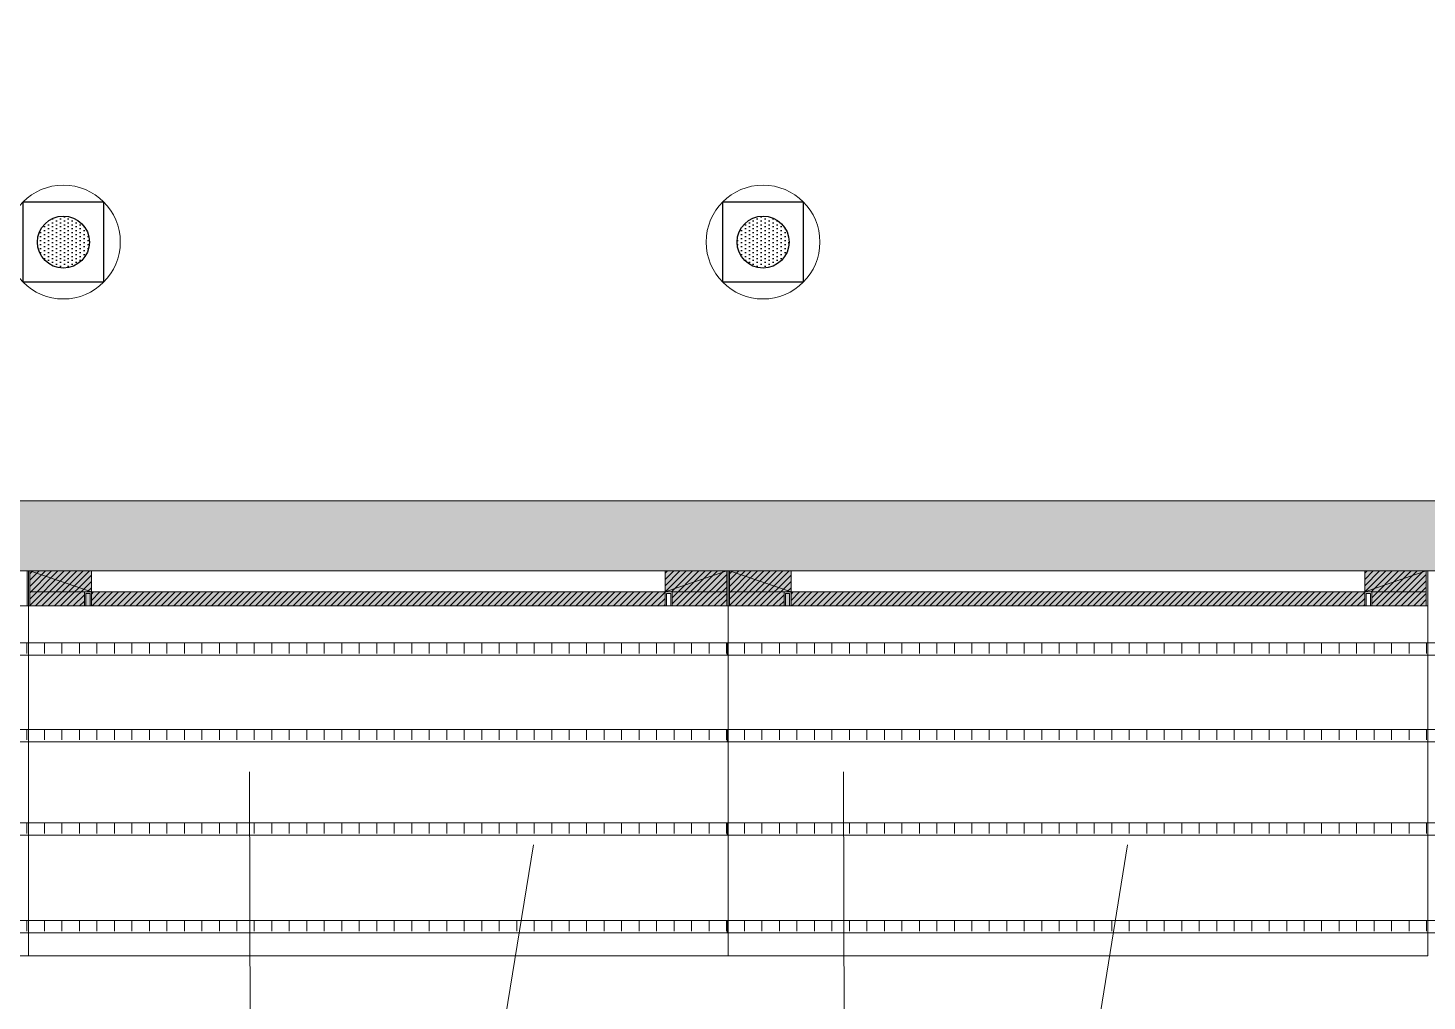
# Model space of a CAD drawing. Header units: millimetres. Extents: x 346472 to 732256, y -34068 to -15883.
# Drawn here: x 535717 to 537716, y -23816 to -22426 of the extents above; entities that cross this region are included whole.
import ezdxf

# ---------------------------------------------------------------- set-up
doc = ezdxf.new("R2010")
doc.units = ezdxf.units.MM
doc.header["$LTSCALE"] = 7
doc.linetypes.add('TRATTEGGIATA2', pattern=[9.524999999999999, 6.35, -3.175])
doc.layers.get('0').update_dxf_attribs({"lineweight": 0})
for name, color, linetype, lineweight in [('black lacquared metal', 1, 'Continuous', 9), ('LD_pointing', 30, 'Continuous', 15), ('LIGHTING LAY OUT', 1, 'Continuous', 18), ('QUOTE', 251, 'Continuous', 5)]:
    doc.layers.add(name, color=color, linetype=linetype, lineweight=lineweight)
for name, color, linetype in [('LD_light', 253, 'Continuous'), ('mdf panels', 7, 'Continuous'), ('walls', 7, 'Continuous')]:
    doc.layers.add(name, color=color, linetype=linetype)

# ---------------------------------------------------------------- blocks, each defined once
blk = doc.blocks.new('12333')
at = {"layer": 'LD_light'}
h = blk.add_hatch(dxfattribs=at)
h.set_pattern_fill('DOTS', color=6, scale=90.55118110259046, angle=-90.00000000000001, style=0)
h.set_pattern_definition([(270, (572990.7953275313, 65339.90953412487), (5.659448818911903, -2.829724409455953), [0, -5.659448818911904])])
h.paths.add_polyline_path([(568486.5771199581, -26655.25120622555, 1), (568412.2282384231, -26655.25120622555, 1)])
at = {"layer": 'LD_light', "color": 6, "elevation": -2.074619564836395}
blk.add_lwpolyline([(568506.9026791907, -26597.7512062254), (568506.9026791907, -26712.75120622571), (568391.9026791905, -26712.75120622571), (568391.9026791905, -26597.7512062254)], close=True, dxfattribs=at)
at = {"layer": 'LD_light', "color": 6}
blk.add_circle((568449.4026791906, -26655.25120622555, -2.074619564836395), 37.17444076746749, dxfattribs=at)
at = {"layer": 'QUOTE', "color": 6, "lineweight": 5}
blk.add_circle((568449.4026791906, -26655.25120622555, -2.074619564836395), 81.31727983663818, dxfattribs=at)

msp = doc.modelspace()

# ---------------------------------------------------------------- hatches: boundary and pattern name
at = {"lineweight": 5, "ltscale": 100}
h = msp.add_hatch(color=0, dxfattribs=at)
h.dxf.hatch_style = 1
h.paths.add_polyline_path([(536627.2528065143, -23201.82470442247), (536715.2528065143, -23201.82470442247), (536627.2528065143, -23231.82470442247)], flags=17)
h.paths.add_polyline_path([(536715.2528065143, -23201.82470442247), (536715.2528065143, -23231.82470442247), (536627.2528065143, -23231.82470442247)])
h.paths.add_polyline_path([(536637.2528065143, -23231.82470442247), (536715.2528065143, -23231.82470442247), (536715.2528065143, -23251.82470442247), (536637.2528065143, -23251.82470442247)])
h.paths.add_polyline_path([(535719.2528065143, -23231.82470442247), (536627.2528065143, -23231.82470442247), (536627.2528065143, -23251.82470442247), (535719.2528065143, -23251.82470442247)])
h.paths.add_polyline_path([(535719.2528065143, -23201.82470442247), (535807.2528065143, -23201.82470442247), (535807.2528065143, -23231.82470442247)], flags=17)
h.paths.add_polyline_path([(535719.2528065143, -23201.82470442247), (535807.2528065143, -23231.82470442247), (535719.2528065143, -23231.82470442247)])
h = msp.add_hatch(color=0, dxfattribs=at)
h.dxf.hatch_style = 1
h.paths.add_polyline_path([(537627.2528065143, -23201.82470442247), (537715.2528065143, -23201.82470442247), (537627.2528065143, -23231.82470442247)], flags=17)
h.paths.add_polyline_path([(537715.2528065143, -23201.82470442247), (537715.2528065143, -23231.82470442247), (537627.2528065143, -23231.82470442247)])
h.paths.add_polyline_path([(537637.2528065143, -23231.82470442247), (537715.2528065143, -23231.82470442247), (537715.2528065143, -23251.82470442247), (537637.2528065143, -23251.82470442247)])
h.paths.add_polyline_path([(536719.2528065143, -23231.82470442247), (537627.2528065143, -23231.82470442247), (537627.2528065143, -23251.82470442247), (536719.2528065143, -23251.82470442247)])
h.paths.add_polyline_path([(536719.2528065143, -23201.82470442247), (536807.2528065143, -23201.82470442247), (536807.2528065143, -23231.82470442247)], flags=17)
h.paths.add_polyline_path([(536719.2528065143, -23201.82470442247), (536807.2528065143, -23231.82470442247), (536719.2528065143, -23231.82470442247)])
at = {"layer": 'LIGHTING LAY OUT'}
h = msp.add_hatch(dxfattribs=at)
h.set_pattern_fill('ACAD_ISO08W100', color=1, scale=5, angle=-90.00000000000004)
h.set_pattern_definition([(270, (728190.0988415992, -15279.60540703686), (25, -1.683889348827611e-14), [120, -15, 30, -15])])
h.paths.add_polyline_path([(536715.9478533731, -23304.67636476432), (534765.4107490305, -23304.67636476432), (534765.4107490305, -23322.16834341244), (536715.9478533731, -23322.16834341244)])
h = msp.add_hatch(dxfattribs=at)
h.set_pattern_fill('ACAD_ISO08W100', color=1, scale=5, angle=-90.00000000000004)
h.set_pattern_definition([(270, (730140.6359459418, -15279.60540703686), (25, -1.683889348827611e-14), [120, -15, 30, -15])])
h.paths.add_polyline_path([(538666.4849577157, -23304.67636476432), (536715.9478533731, -23304.67636476432), (536715.9478533731, -23322.16834341244), (538666.4849577157, -23322.16834341244)])
h = msp.add_hatch(dxfattribs=at)
h.set_pattern_fill('ACAD_ISO08W100', color=1, scale=5, angle=-90.00000000000004)
h.set_pattern_definition([(270, (728190.0988415992, -15403.37797967183), (25, -1.683889348827611e-14), [120, -15, 30, -15])])
h.paths.add_polyline_path([(536715.9478533731, -23428.4489373993), (534765.4107490305, -23428.4489373993), (534765.4107490305, -23445.94091604742), (536715.9478533731, -23445.94091604742)])
h = msp.add_hatch(dxfattribs=at)
h.set_pattern_fill('ACAD_ISO08W100', color=1, scale=5, angle=-90.00000000000004)
h.set_pattern_definition([(270, (730140.6359459418, -15403.37797967183), (25, -1.683889348827611e-14), [120, -15, 30, -15])])
h.paths.add_polyline_path([(538666.4849577157, -23428.4489373993), (536715.9478533731, -23428.4489373993), (536715.9478533731, -23445.94091604742), (538666.4849577157, -23445.94091604742)])
h = msp.add_hatch(dxfattribs=at)
h.set_pattern_fill('ACAD_ISO08W100', color=1, scale=5, angle=-90.00000000000004)
h.set_pattern_definition([(270, (728190.0988415992, -15536.79507651391), (25, -1.683889348827611e-14), [120, -15, 30, -15])])
h.paths.add_polyline_path([(536715.9478533731, -23561.86603424138), (534765.4107490305, -23561.86603424138), (534765.4107490305, -23579.3580128895), (536715.9478533731, -23579.3580128895)])
h = msp.add_hatch(dxfattribs=at)
h.set_pattern_fill('ACAD_ISO08W100', color=1, scale=5, angle=-90.00000000000004)
h.set_pattern_definition([(270, (730140.6359459418, -15536.79507651391), (25, -1.683889348827611e-14), [120, -15, 30, -15])])
h.paths.add_polyline_path([(538666.4849577157, -23561.86603424138), (536715.9478533731, -23561.86603424138), (536715.9478533731, -23579.3580128895), (538666.4849577157, -23579.3580128895)])
h = msp.add_hatch(dxfattribs=at)
h.set_pattern_fill('ACAD_ISO08W100', color=1, scale=5, angle=-90.00000000000004)
h.set_pattern_definition([(270, (728190.0988415992, -15676.36817545364), (25, -1.683889348827611e-14), [120, -15, 30, -15])])
h.paths.add_polyline_path([(536715.9478533731, -23701.43913318099), (534765.4107490305, -23701.43913318099), (534765.4107490305, -23718.93111182934), (536715.9478533731, -23718.93111182934)])
h = msp.add_hatch(dxfattribs=at)
h.set_pattern_fill('ACAD_ISO08W100', color=1, scale=5, angle=-90.00000000000004)
h.set_pattern_definition([(270, (730140.6359459418, -15676.36817545364), (25, -1.683889348827611e-14), [120, -15, 30, -15])])
h.paths.add_polyline_path([(538666.4849577157, -23701.43913318099), (536715.9478533731, -23701.43913318099), (536715.9478533731, -23718.93111182934), (538666.4849577157, -23718.93111182934)])
at = {"layer": 'mdf panels', "lineweight": 5}
h = msp.add_hatch(dxfattribs=at)
h.set_pattern_fill('ANSI31', color=0, scale=2)
h.set_pattern_definition([(45, (446856.7624792334, -37936.55960087375), (-4.490128060534576, 4.490128060534577), [])])
h.paths.add_polyline_path([(535797.2528065143, -23231.82470442247), (535719.2528065143, -23231.82470442247), (535719.2528065143, -23251.82470442247), (535797.2528065143, -23251.82470442247)])
h.paths.add_polyline_path([(535807.2528065143, -23201.82470442247), (535719.2528065143, -23201.82470442247), (535807.2528065143, -23231.82470442247)], flags=17)
h.paths.add_polyline_path([(535719.2528065143, -23201.82470442247), (535719.2528065143, -23231.82470442247), (535797.2528065143, -23231.82470442247), (535807.2528065143, -23231.82470442247)], flags=17)
h.paths.add_polyline_path([(536715.2528065143, -23201.82470442247), (536627.2528065143, -23201.82470442247), (536715.2528065143, -23231.82470442247)], flags=17)
h.paths.add_polyline_path([(536627.2528065143, -23201.82470442247), (536627.2528065143, -23231.82470442247), (536715.2528065143, -23231.82470442247)], flags=17)
h.paths.add_polyline_path([(536627.2528065143, -23251.82470442247), (536627.2528065143, -23231.82470442247), (535807.2528065143, -23231.82470442247), (535807.2528065143, -23251.82470442247)])
h.paths.add_polyline_path([(536637.2528065143, -23231.82470442247), (536637.2528065143, -23251.82470442247), (536715.2528065143, -23251.82470442247), (536715.2528065143, -23231.82470442247)])
h = msp.add_hatch(dxfattribs=at)
h.set_pattern_fill('ANSI31', color=0, scale=2)
h.set_pattern_definition([(45, (447856.7624792334, -37936.55960087375), (-4.490128060534576, 4.490128060534577), [])])
h.paths.add_polyline_path([(536797.2528065143, -23231.82470442247), (536719.2528065143, -23231.82470442247), (536719.2528065143, -23251.82470442247), (536797.2528065143, -23251.82470442247)])
h.paths.add_polyline_path([(536807.2528065143, -23201.82470442247), (536719.2528065143, -23201.82470442247), (536807.2528065143, -23231.82470442247)], flags=17)
h.paths.add_polyline_path([(536719.2528065143, -23201.82470442247), (536719.2528065143, -23231.82470442247), (536797.2528065143, -23231.82470442247), (536807.2528065143, -23231.82470442247)], flags=17)
h.paths.add_polyline_path([(537715.2528065143, -23201.82470442247), (537627.2528065143, -23201.82470442247), (537715.2528065143, -23231.82470442247)], flags=17)
h.paths.add_polyline_path([(537627.2528065143, -23201.82470442247), (537627.2528065143, -23231.82470442247), (537715.2528065143, -23231.82470442247)], flags=17)
h.paths.add_polyline_path([(537627.2528065143, -23251.82470442247), (537627.2528065143, -23231.82470442247), (536807.2528065143, -23231.82470442247), (536807.2528065143, -23251.82470442247)])
h.paths.add_polyline_path([(537637.2528065143, -23231.82470442247), (537637.2528065143, -23251.82470442247), (537715.2528065143, -23251.82470442247), (537715.2528065143, -23231.82470442247)])
at = {"layer": 'walls'}
h = msp.add_hatch(dxfattribs=at)
h.set_pattern_fill('AR-CONC', color=256, scale=0.5)
h.set_pattern_definition([(49.99999999999999, (0, 0), (91.092334498002, -7.969542769451543), [9.525, -104.775]), (355, (0, 0), (-17.62171071248467, 95.52842261951757), [7.62, -83.820292085]), (100.4514447, (7.5910035, -0.66412675), (73.47062354517664, 87.55887595609755), [8.095004399999999, -89.04512229999999]), (46.18420000000002, (0, 25.4), (135.539520446065, -21.02116396636357), [14.2875, -157.1625]), (96.63555760999996, (11.29495, 23.64825), (118.7020670257515, 123.7130622988608), [12.14251157, -133.56780408]), (351.1841511700001, (0, 25.4), (118.7020670324885, 123.7130622927663), [11.429983535, -125.72986596]), (21, (12.7, 19.05), (75.80719563456624, -51.1325990935438), [9.525, -104.775]), (326.0000000000001, (12.7, 19.05), (30.90101417382354, 92.09398306115963), [7.62, -83.82]), (71.45144499999999, (19.0172663, 14.78895005), (106.7082096393581, 40.96138444295262), [8.0950044, -89.04496879999999]), (37.50000000000001, (0, 0), (1.544301625295908, 42.27751943657655), [0, -82.804, 0, -85.09, 0, -84.1375]), (7.499999999999999, (0, 0), (33.40983125515287, 50.09028740905975), [0, -48.514, 0, -80.899, 0, -32.0675]), (327.5, (-28.321, 0), (67.7952975834357, -2.864371996336722), [0, -31.75, 0, -99.06, 0, -131.445]), (317.5, (-41.021, 0), (74.06459069300902, 12.71324551666651), [0, -41.275, 0, -65.786, 0, -93.345])])
h.paths.add_polyline_path([(540819.5405671486, -23146.17380549228), (540638.3376543805, -23101.82470442247), (536717.2528065143, -23101.82470442247), (536717.2528065143, -23201.82470442247), (540819.5405671486, -23201.82470442247)])
h.paths.add_polyline_path([(536717.2528065143, -23101.82470442247), (533717.2528065143, -23101.82470442247), (533687.2512850005, -23101.82468447191), (533687.2512850005, -23201.82468447185), (536717.2528065143, -23201.82470442247)])
h.paths.add_polyline_path([(533767.2528065143, -21420.13851228481), (533687.2528065143, -21395.66368437375), (533687.2528065143, -22361.82470442254), (533767.2528065143, -22361.82470442254)])

# ---------------------------------------------------------------- linework, layer by layer
at = {"layer": 'black lacquared metal', "color": 0, "lineweight": 5}
for points in [[(534717.2528065143, -23201.82470442247), (535717.2528065143, -23201.82470442247), (535717.2528065143, -23751.82470442247), (534717.2528065143, -23751.82470442247)], [(535717.2528065143, -23201.82470442247), (535715.2528065143, -23201.82470442247), (535715.2528065143, -23251.82470442247), (535717.2528065143, -23251.82470442247)], [(535717.2528065143, -23201.82470442247), (536717.2528065143, -23201.82470442247), (536717.2528065143, -23751.82470442247), (535717.2528065143, -23751.82470442247)], [(535717.2528065143, -23201.82470442247), (535719.2528065143, -23201.82470442247), (535719.2528065143, -23251.82470442247), (535717.2528065143, -23251.82470442247)], [(536717.2528065143, -23201.82470442247), (536715.2528065143, -23201.82470442247), (536715.2528065143, -23251.82470442247), (536717.2528065143, -23251.82470442247)], [(536717.2528065143, -23201.82470442247), (537717.2528065143, -23201.82470442247), (537717.2528065143, -23751.82470442247), (536717.2528065143, -23751.82470442247)], [(536717.2528065143, -23201.82470442247), (536719.2528065143, -23201.82470442247), (536719.2528065143, -23251.82470442247), (536717.2528065143, -23251.82470442247)], [(537717.2528065143, -23201.82470442247), (537715.2528065143, -23201.82470442247), (537715.2528065143, -23251.82470442247), (537717.2528065143, -23251.82470442247)]]:
    msp.add_lwpolyline(points, close=True, dxfattribs=at)
at = {"layer": 'black lacquared metal', "color": 0, "linetype": 'TRATTEGGIATA2', "lineweight": 5}
for points in [[(534717.2528065143, -23201.82470442247), (535717.2528065143, -23201.82470442247), (535717.2528065143, -23251.82470442247), (534717.2528065143, -23251.82470442247)], [(534717.2528065143, -23201.82470442247), (535717.2528065143, -23201.82470442247), (535717.2528065143, -23251.82470442247), (534717.2528065143, -23251.82470442247)], [(535717.2528065143, -23201.82470442247), (536717.2528065143, -23201.82470442247), (536717.2528065143, -23251.82470442247), (535717.2528065143, -23251.82470442247)], [(535717.2528065143, -23201.82470442247), (536717.2528065143, -23201.82470442247), (536717.2528065143, -23251.82470442247), (535717.2528065143, -23251.82470442247)], [(536717.2528065143, -23201.82470442247), (537717.2528065143, -23201.82470442247), (537717.2528065143, -23251.82470442247), (536717.2528065143, -23251.82470442247)], [(536717.2528065143, -23201.82470442247), (537717.2528065143, -23201.82470442247), (537717.2528065143, -23251.82470442247), (536717.2528065143, -23251.82470442247)]]:
    msp.add_lwpolyline(points, close=True, dxfattribs=at)
at = {"layer": 'LD_pointing', "linetype": 'Continuous'}
for p, q in [((536036.3547930017, -24737.0172494941, -0.2255945956279174), (536033.1301383432, -23488.79968182723, -0.2255945956279174)), ((536885.6800135693, -24737.0172494941, -0.2255945956279174), (536882.4553589108, -23488.79968182723, -0.2255945956279174)), ((536252.924379965, -24737.01746773534, -0.2255945956279174), (536439.0479322826, -23593.093454277, -0.2255945956279174)), ((537102.2496005327, -24737.01746773534, -0.2255945956279174), (537288.3731528502, -23593.093454277, -0.2255945956279174))]:
    msp.add_line(p, q, dxfattribs=at)
at = {"layer": 'LIGHTING LAY OUT'}
for points in [[(536715.9478533731, -23304.67636476432), (534765.4107490305, -23304.67636476432), (534765.4107490305, -23322.16834341244), (536715.9478533731, -23322.16834341244)], [(538666.4849577157, -23304.67636476432), (536715.9478533731, -23304.67636476432), (536715.9478533731, -23322.16834341244), (538666.4849577157, -23322.16834341244)], [(536715.9478533731, -23428.4489373993), (534765.4107490305, -23428.4489373993), (534765.4107490305, -23445.94091604742), (536715.9478533731, -23445.94091604742)], [(538666.4849577157, -23428.4489373993), (536715.9478533731, -23428.4489373993), (536715.9478533731, -23445.94091604742), (538666.4849577157, -23445.94091604742)], [(536715.9478533731, -23561.86603424138), (534765.4107490305, -23561.86603424138), (534765.4107490305, -23579.3580128895), (536715.9478533731, -23579.3580128895)], [(538666.4849577157, -23561.86603424138), (536715.9478533731, -23561.86603424138), (536715.9478533731, -23579.3580128895), (538666.4849577157, -23579.3580128895)], [(536715.9478533731, -23701.43913318099), (534765.4107490305, -23701.43913318099), (534765.4107490305, -23718.93111182934), (536715.9478533731, -23718.93111182934)], [(538666.4849577157, -23701.43913318099), (536715.9478533731, -23701.43913318099), (536715.9478533731, -23718.93111182934), (538666.4849577157, -23718.93111182934)]]:
    msp.add_lwpolyline(points, close=True, dxfattribs=at)
at = {"layer": 'mdf panels', "color": 0, "lineweight": 5}
for p, q in [((535717.2528065143, -23201.82470442247), (535717.2528065143, -23251.82470442247)), ((535717.2528065143, -23201.82470442247), (535717.2528065143, -23251.82470442247)), ((535717.2528065143, -23201.82470442247), (535717.2528065143, -23251.82470442247)), ((535717.2528065143, -23201.82470442247), (535717.2528065143, -23251.82470442247)), ((535719.2528065143, -23201.82470442247), (535719.2528065143, -23251.82470442247)), ((535719.2528065143, -23201.82470442247), (535807.2528065143, -23231.82470442247)), ((536715.2528065143, -23201.82470442247), (536627.2528065143, -23231.82470442247)), ((536715.2528065143, -23201.82470442247), (536715.2528065143, -23251.82470442247)), ((536717.2528065143, -23201.82470442247), (536717.2528065143, -23251.82470442247)), ((536717.2528065143, -23201.82470442247), (536717.2528065143, -23251.82470442247)), ((536717.2528065143, -23201.82470442247), (536717.2528065143, -23251.82470442247)), ((536717.2528065143, -23201.82470442247), (536717.2528065143, -23251.82470442247)), ((536719.2528065143, -23201.82470442247), (536719.2528065143, -23251.82470442247)), ((536719.2528065143, -23201.82470442247), (536807.2528065143, -23231.82470442247)), ((537715.2528065143, -23201.82470442247), (537627.2528065143, -23231.82470442247)), ((537715.2528065143, -23201.82470442247), (537715.2528065143, -23251.82470442247))]:
    msp.add_line(p, q, dxfattribs=at)
for points in [[(534717.2528065143, -23201.82470442247), (535717.2528065143, -23201.82470442247), (535717.2528065143, -23251.82470442247), (534717.2528065143, -23251.82470442247)], [(535717.2528065143, -23201.82470442247), (536717.2528065143, -23201.82470442247), (536717.2528065143, -23251.82470442247), (535717.2528065143, -23251.82470442247)], [(535719.2528065143, -23201.82470442247), (535807.2528065143, -23201.82470442247), (535807.2528065143, -23231.82470442247), (535719.2528065143, -23231.82470442247)], [(536715.2528065143, -23201.82470442247), (536627.2528065143, -23201.82470442247), (536627.2528065143, -23231.82470442247), (536715.2528065143, -23231.82470442247)], [(536717.2528065143, -23201.82470442247), (537717.2528065143, -23201.82470442247), (537717.2528065143, -23251.82470442247), (536717.2528065143, -23251.82470442247)], [(536719.2528065143, -23201.82470442247), (536807.2528065143, -23201.82470442247), (536807.2528065143, -23231.82470442247), (536719.2528065143, -23231.82470442247)], [(537715.2528065143, -23201.82470442247), (537627.2528065143, -23201.82470442247), (537627.2528065143, -23231.82470442247), (537715.2528065143, -23231.82470442247)], [(535719.2528065143, -23251.82470442247), (536715.2528065143, -23251.82470442247), (536715.2528065143, -23231.82470442247), (535719.2528065143, -23231.82470442247)], [(535797.2528065143, -23251.82470442247), (535807.2528065143, -23251.82470442247), (535807.2528065143, -23231.82470442247), (535797.2528065143, -23231.82470442247)], [(536637.2528065143, -23251.82470442247), (536627.2528065143, -23251.82470442247), (536627.2528065143, -23231.82470442247), (536637.2528065143, -23231.82470442247)], [(536719.2528065143, -23251.82470442247), (537715.2528065143, -23251.82470442247), (537715.2528065143, -23231.82470442247), (536719.2528065143, -23231.82470442247)], [(536797.2528065143, -23251.82470442247), (536807.2528065143, -23251.82470442247), (536807.2528065143, -23231.82470442247), (536797.2528065143, -23231.82470442247)], [(537637.2528065143, -23251.82470442247), (537627.2528065143, -23251.82470442247), (537627.2528065143, -23231.82470442247), (537637.2528065143, -23231.82470442247)]]:
    msp.add_lwpolyline(points, close=True, dxfattribs=at)
for points in [[(535797.2528065143, -23251.82470442247), (535797.2528065143, -23231.82470442247), (535807.2528065143, -23231.82470442247), (535807.2528065143, -23251.82470442247)], [(535797.2528065143, -23231.82470442247), (535807.2528065143, -23231.82470442247), (535807.2528065143, -23251.82470442247), (535805.2528065143, -23251.82470442247), (535805.2528065143, -23233.82470442246), (535799.2528065143, -23233.82470442246), (535799.2528065143, -23251.82470442247), (535797.2528065143, -23251.82470442247), (535797.2528065143, -23231.82470442247)], [(535799.2528065143, -23251.82470442247), (535797.2528065143, -23251.82470442247), (535797.2528065143, -23231.82470442247), (535807.2528065143, -23231.82470442247), (535807.2528065143, -23251.82470442247), (535805.2528065143, -23251.82470442247)], [(535807.2528065143, -23251.82470442247), (535807.2528065143, -23231.82470442247), (535797.2528065143, -23231.82470442247), (535797.2528065143, -23251.82470442247)], [(535807.2528065143, -23231.82470442247), (535797.2528065143, -23231.82470442247), (535797.2528065143, -23251.82470442247), (535799.2528065143, -23251.82470442247), (535799.2528065143, -23233.82470442246), (535805.2528065143, -23233.82470442246), (535805.2528065143, -23251.82470442247), (535807.2528065143, -23251.82470442247), (535807.2528065143, -23231.82470442247)], [(535799.2528065143, -23251.82470442247), (535799.2528065143, -23233.82470442246), (535805.2528065143, -23233.82470442246), (535805.2528065143, -23251.82470442247)], [(535805.2528065143, -23251.82470442247), (535805.2528065143, -23233.82470442246), (535799.2528065143, -23233.82470442246), (535799.2528065143, -23251.82470442247)], [(536637.2528065143, -23251.82470442247), (536637.2528065143, -23231.82470442247), (536627.2528065143, -23231.82470442247), (536627.2528065143, -23251.82470442247)], [(536637.2528065143, -23231.82470442247), (536627.2528065143, -23231.82470442247), (536627.2528065143, -23251.82470442247), (536629.2528065143, -23251.82470442247), (536629.2528065143, -23233.82470442246), (536635.2528065143, -23233.82470442246), (536635.2528065143, -23251.82470442247), (536637.2528065143, -23251.82470442247), (536637.2528065143, -23231.82470442247)], [(536635.2528065143, -23251.82470442247), (536635.2528065143, -23233.82470442246), (536629.2528065143, -23233.82470442246), (536629.2528065143, -23251.82470442247)], [(536797.2528065143, -23251.82470442247), (536797.2528065143, -23231.82470442247), (536807.2528065143, -23231.82470442247), (536807.2528065143, -23251.82470442247)], [(536797.2528065143, -23231.82470442247), (536807.2528065143, -23231.82470442247), (536807.2528065143, -23251.82470442247), (536805.2528065143, -23251.82470442247), (536805.2528065143, -23233.82470442246), (536799.2528065143, -23233.82470442246), (536799.2528065143, -23251.82470442247), (536797.2528065143, -23251.82470442247), (536797.2528065143, -23231.82470442247)], [(536799.2528065143, -23251.82470442247), (536797.2528065143, -23251.82470442247), (536797.2528065143, -23231.82470442247), (536807.2528065143, -23231.82470442247), (536807.2528065143, -23251.82470442247), (536805.2528065143, -23251.82470442247)], [(536807.2528065143, -23251.82470442247), (536807.2528065143, -23231.82470442247), (536797.2528065143, -23231.82470442247), (536797.2528065143, -23251.82470442247)], [(536807.2528065143, -23231.82470442247), (536797.2528065143, -23231.82470442247), (536797.2528065143, -23251.82470442247), (536799.2528065143, -23251.82470442247), (536799.2528065143, -23233.82470442246), (536805.2528065143, -23233.82470442246), (536805.2528065143, -23251.82470442247), (536807.2528065143, -23251.82470442247), (536807.2528065143, -23231.82470442247)], [(536799.2528065143, -23251.82470442247), (536799.2528065143, -23233.82470442246), (536805.2528065143, -23233.82470442246), (536805.2528065143, -23251.82470442247)], [(536805.2528065143, -23251.82470442247), (536805.2528065143, -23233.82470442246), (536799.2528065143, -23233.82470442246), (536799.2528065143, -23251.82470442247)], [(537637.2528065143, -23251.82470442247), (537637.2528065143, -23231.82470442247), (537627.2528065143, -23231.82470442247), (537627.2528065143, -23251.82470442247)], [(537637.2528065143, -23231.82470442247), (537627.2528065143, -23231.82470442247), (537627.2528065143, -23251.82470442247), (537629.2528065143, -23251.82470442247), (537629.2528065143, -23233.82470442246), (537635.2528065143, -23233.82470442246), (537635.2528065143, -23251.82470442247), (537637.2528065143, -23251.82470442247), (537637.2528065143, -23231.82470442247)], [(537635.2528065143, -23251.82470442247), (537635.2528065143, -23233.82470442246), (537629.2528065143, -23233.82470442246), (537629.2528065143, -23251.82470442247)]]:
    msp.add_lwpolyline(points, dxfattribs=at)
at = {"layer": 'walls', "color": 0, "lineweight": 5}
for p, q in [((540638.3376543805, -23101.82470442247, 1.015860195670497), (533667.2528065143, -23101.82470442254)), ((540819.5405671486, -23201.82470442247, 1.015860195670497), (533687.2513349118, -23201.82467977154, 0.002451686119457008))]:
    msp.add_line(p, q, dxfattribs=at)

# ---------------------------------------------------------------- block references
at = {"layer": 'QUOTE', "color": 10, "lineweight": 5}
for p in [(-32682.14987267635, 3923.426501648595, 2.074619564836395), (-31682.14987267635, 3923.426501648595, 2.074619564836395)]:
    msp.add_blockref('12333', p, dxfattribs=at)

doc.saveas('drawing.dxf')
